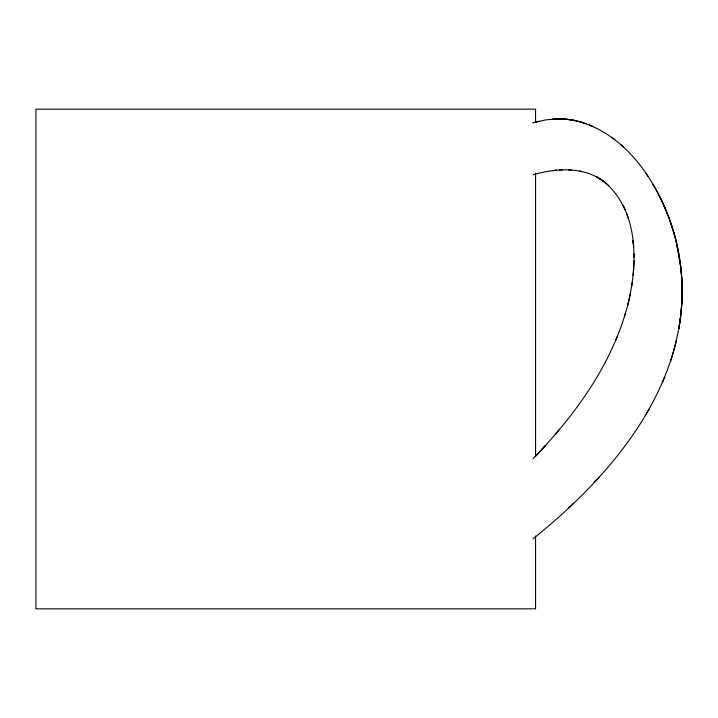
<?xml version="1.0" encoding="UTF-8"?>
<svg xmlns="http://www.w3.org/2000/svg" width="718" height="718" viewBox="0 0 718 718"><rect width="100%" height="100%" fill="white"/><g stroke="black" fill="none" stroke-linecap="round" stroke-linejoin="round"><path stroke-width="1.08" d="M533.106 458.649C575.926 414.322 613.845 362.114 628.663 301.38C637.755 261.756 638.401 211.55 605.175 182.578A55.977 55.977 0 0 0 596.721 177.023C577.146 166.63 553.686 168.927 533.088 174.752M633.967 260.814L633.868 264.359A176.547 176.547 0 0 1 633.114 275.209M631.669 286.294L632.226 282.569M533.097 538.76C611.108 476.294 686.291 387.917 681.903 281.941A204.038 204.038 0 0 0 680.655 266.629L676.239 241.894A205.357 205.357 0 0 0 672.272 227.606C657.248 181.492 625.988 133.458 576.294 120.866A81.664 81.664 0 0 0 556.037 118.946L545.734 119.888L532.702 122.859M624.436 316.728L625.602 312.877M615.829 340.072L617.453 336.159M662.436 382.38L664.68 377.04M646.11 414.313L649.171 409M555.687 433.941L558.981 430.055M541.893 449.405L545.438 445.546A559.277 559.277 0 0 1 535.341 456.343M594.181 482.505L598.965 477.317M568.333 508.254L573.754 503.13M535.323 122.096L538.805 121.216M559.466 169.987L562.508 169.843M568.423 169.852L571.286 170.004M579.543 171.063L582.181 171.62M552.609 119.116A81.915 81.915 0 0 1 579.614 121.674L586.211 123.72M579.614 121.674L582.926 122.625M589.487 124.95L592.736 126.323M611.7 137.38L614.779 139.687M620.801 144.695L623.754 147.369M645.715 173.002L648.21 176.691M624.265 207.843L623.044 205.285L625.414 210.473M626.5 213.183L628.438 218.802M673.699 232.318L672.272 227.606A210.607 210.607 0 0 0 665.604 209.423A206.775 206.775 0 0 0 659.663 196.517A203.059 203.059 0 0 0 652.994 184.338M633.33 243.671L632.971 240.368L633.608 247.028M633.94 253.84L633.994 257.313M535.574 122.607L535.574 109.163L35.9 109.163L35.9 608.837L535.574 608.837L535.574 536.014M535.574 173.02L535.574 456.469M605.175 182.578A55.905 55.905 0 0 0 596.721 177.023A55.483 55.483 0 0 1 603.156 181.053A58.176 58.176 0 0 1 609.017 185.917M596.721 177.023A55.385 55.385 0 0 1 603.156 181.053M630.314 293.788A214.511 214.511 0 0 1 627.72 305.204M676.553 339.704A236.213 236.213 0 0 1 670.585 361.037M673.762 232.3A212.42 212.42 0 0 1 678.716 329.077L679.605 323.782A212.124 212.124 0 0 0 665.649 209.396A206.596 206.596 0 0 0 659.663 196.517M556.037 118.946A81.735 81.735 0 0 1 576.294 120.857M556.36 170.238L553.21 170.588L556.36 170.238"/></g></svg>
